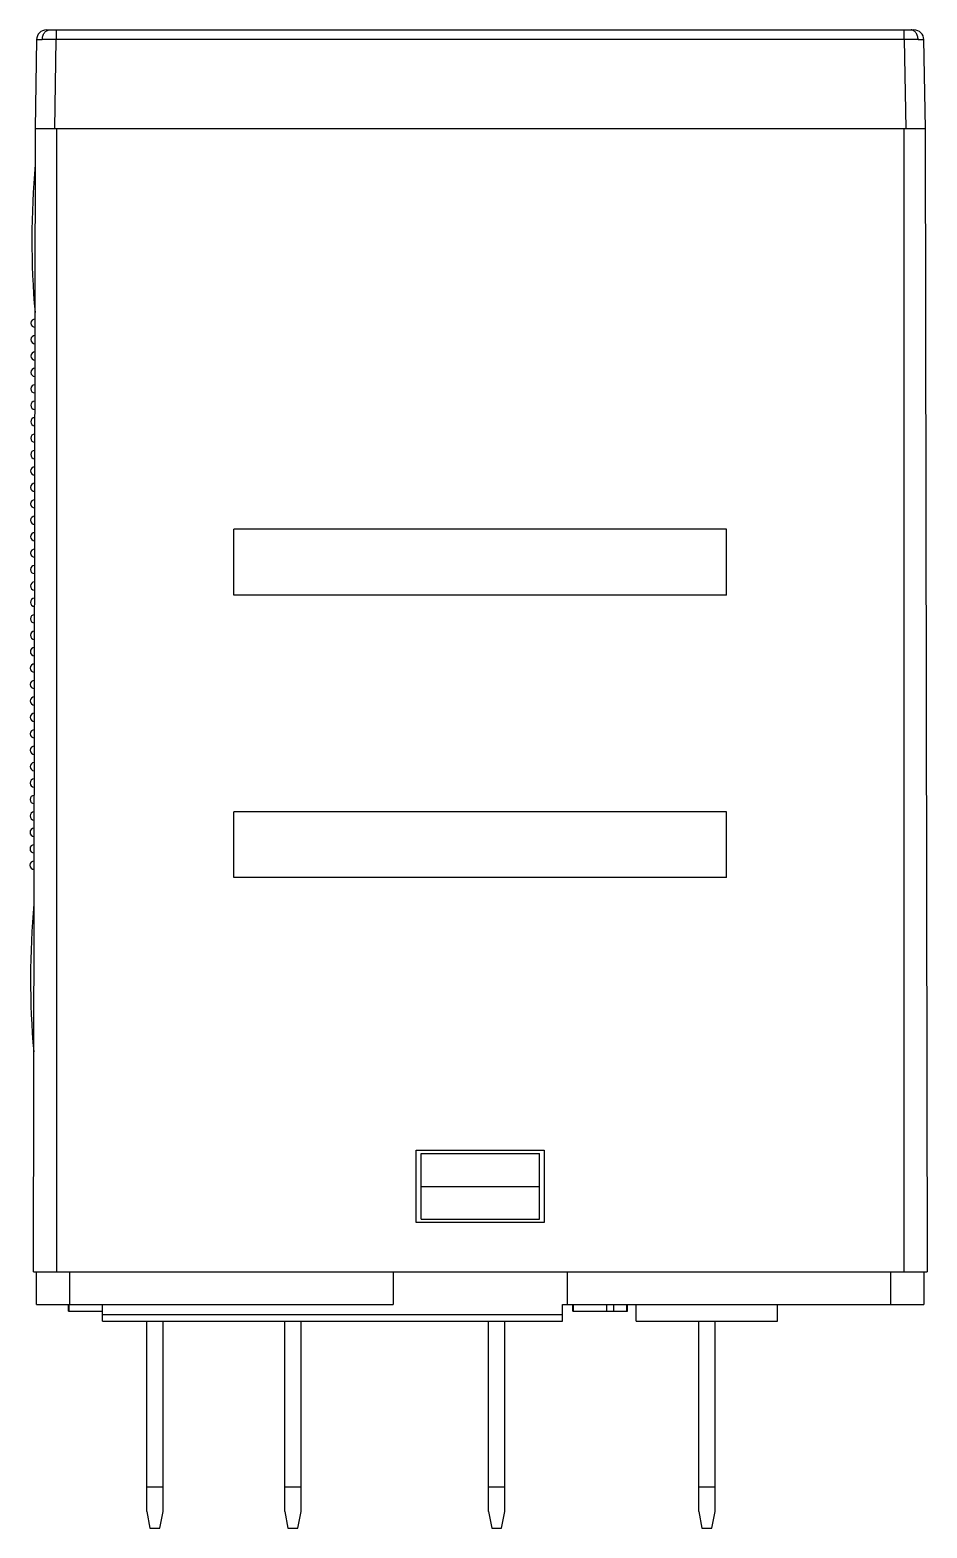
# Model space of a CAD drawing. Header units: millimetres. Extents: x 5.3 to 32.6, y 3.5 to 49.1.
import ezdxf

# ---------------------------------------------------------------- set-up
doc = ezdxf.new("R2010")
doc.units = ezdxf.units.MM
doc.header["$LTSCALE"] = 3.444553
for name, color, linetype in [('00_COMPONENTS', 7, 'CONTINUOUS'), ('00_COMPONENTS_1', 7, 'CONTINUOUS'), ('00_COMPONENTS_3', 7, 'CONTINUOUS'), ('00_COMPONENTS_4', 7, 'CONTINUOUS')]:
    doc.layers.add(name, color=color, linetype=linetype)

msp = doc.modelspace()

# ---------------------------------------------------------------- linework, layer by layer
at = {"layer": '00_COMPONENTS', "color": 7}
for p, q in [((5.392, 11.324), (5.453, 46.124)), ((6.042, 46.124), (31.942, 46.124)), ((6.092, 46.124), (6.092, 11.324)), ((31.892, 11.324), (31.892, 46.124)), ((32.531, 46.124), (32.592, 11.324)), ((11.492, 31.924), (11.492, 33.924)), ((26.492, 33.924), (11.492, 33.924)), ((26.492, 31.924), (26.492, 33.924)), ((26.492, 31.924), (11.492, 31.924)), ((11.492, 23.324), (11.492, 25.324)), ((26.492, 25.324), (11.492, 25.324)), ((26.492, 23.324), (26.492, 25.324)), ((26.492, 23.324), (11.492, 23.324)), ((17.042, 15.024), (20.942, 15.024)), ((17.042, 12.824), (17.042, 15.024)), ((20.942, 15.024), (20.942, 12.824)), ((20.942, 12.824), (17.042, 12.824)), ((5.392, 11.324), (6.217, 11.324)), ((16.342, 11.324), (21.642, 11.324)), ((31.767, 11.324), (32.592, 11.324))]:
    msp.add_line(p, q, dxfattribs=at)
for centre, radius, start, end in [((30.71, 42.729), 25.363, 174.8104, 184.9896), ((5.443, 40.199), 0.125, 89.9, 269.9), ((5.442, 39.699), 0.125, 89.9, 269.9), ((5.441, 39.199), 0.125, 89.9, 269.9), ((5.44, 38.699), 0.125, 89.9, 269.9), ((5.439, 38.199), 0.125, 89.9, 269.9), ((5.438, 37.699), 0.125, 89.9, 269.9), ((5.437, 37.199), 0.125, 89.9, 269.9), ((5.436, 36.699), 0.125, 89.9, 269.9), ((5.436, 36.199), 0.125, 89.9, 269.9), ((5.435, 35.699), 0.125, 89.9, 269.9), ((5.434, 35.199), 0.125, 89.9, 269.9), ((5.433, 34.699), 0.125, 89.9, 269.9), ((5.432, 34.199), 0.125, 89.9, 269.9), ((5.431, 33.699), 0.125, 89.9, 269.9), ((5.43, 33.199), 0.125, 89.9, 269.9), ((5.429, 32.699), 0.125, 89.9, 269.9), ((5.429, 32.199), 0.125, 89.9, 269.9), ((5.428, 31.699), 0.125, 89.9, 269.9), ((5.427, 31.199), 0.125, 89.9, 269.9), ((5.426, 30.699), 0.125, 89.9, 269.9), ((5.425, 30.199), 0.125, 89.9, 269.9), ((5.424, 29.699), 0.125, 89.9, 269.9), ((5.423, 29.199), 0.125, 89.9, 269.9), ((5.422, 28.699), 0.125, 89.9, 269.9), ((5.422, 28.199), 0.125, 89.9, 269.9), ((5.421, 27.699), 0.125, 89.9, 269.9), ((5.42, 27.199), 0.125, 89.9, 269.9), ((5.419, 26.699), 0.125, 89.9, 269.9), ((5.418, 26.199), 0.125, 89.9, 269.9), ((5.417, 25.699), 0.125, 89.9, 269.9), ((5.416, 25.199), 0.125, 89.9, 269.9), ((5.415, 24.699), 0.125, 89.9, 269.9), ((5.415, 24.199), 0.125, 89.9, 269.9), ((5.414, 23.699), 0.125, 89.9, 269.9), ((30.67, 20.229), 25.363, 174.8104, 184.9896)]:
    msp.add_arc(centre, radius, start, end, dxfattribs=at)
at = {"layer": '00_COMPONENTS_1', "color": 7}
for p, q in [((8.842, 4.024), (8.842, 9.824)), ((9.342, 4.024), (9.342, 9.824)), ((13.042, 4.024), (13.042, 9.824)), ((13.542, 4.024), (13.542, 9.824)), ((19.242, 4.024), (19.242, 9.824)), ((19.742, 4.024), (19.742, 9.824)), ((25.642, 4.024), (25.642, 9.824)), ((26.142, 4.024), (26.142, 9.824)), ((8.842, 4.774), (9.342, 4.774)), ((13.042, 4.774), (13.542, 4.774)), ((19.242, 4.774), (19.742, 4.774)), ((25.642, 4.774), (26.142, 4.774)), ((8.842, 4.024), (8.942, 3.524)), ((9.242, 3.524), (9.342, 4.024)), ((13.042, 4.024), (13.142, 3.524)), ((13.442, 3.524), (13.542, 4.024)), ((19.242, 4.024), (19.342, 3.524)), ((19.642, 3.524), (19.742, 4.024)), ((25.642, 4.024), (25.742, 3.524)), ((26.042, 3.524), (26.142, 4.024)), ((8.942, 3.524), (9.242, 3.524)), ((13.142, 3.524), (13.442, 3.524)), ((19.342, 3.524), (19.642, 3.524)), ((25.742, 3.524), (26.042, 3.524))]:
    msp.add_line(p, q, dxfattribs=at)
at = {"layer": '00_COMPONENTS_3', "color": 7}
for p, q in [((17.192, 14.924), (20.792, 14.924)), ((17.192, 12.924), (17.192, 14.924)), ((20.792, 12.924), (20.792, 14.924)), ((17.192, 13.924), (20.792, 13.924)), ((17.192, 12.924), (20.792, 12.924)), ((5.492, 10.324), (5.492, 11.324)), ((6.217, 11.324), (16.342, 11.324)), ((6.492, 11.324), (6.492, 10.324)), ((16.342, 11.324), (16.342, 10.324)), ((21.642, 11.324), (31.767, 11.324)), ((21.642, 11.324), (21.642, 10.324)), ((31.492, 10.324), (31.492, 11.324)), ((32.492, 11.324), (32.492, 10.324)), ((5.492, 10.324), (16.342, 10.324)), ((6.457, 10.124), (6.457, 10.324)), ((6.457, 10.124), (7.494, 10.124)), ((6.478, 10.124), (6.478, 10.324)), ((7.492, 9.824), (7.492, 10.324)), ((21.492, 10.324), (32.492, 10.324)), ((21.492, 9.824), (21.492, 10.324)), ((21.807, 10.124), (21.807, 10.324)), ((21.807, 10.124), (23.479, 10.124)), ((21.829, 10.124), (21.829, 10.324)), ((22.844, 10.124), (22.844, 10.324)), ((23.055, 10.124), (23.055, 10.324)), ((23.457, 10.124), (23.457, 10.324)), ((23.479, 10.124), (23.479, 10.324)), ((23.742, 9.824), (23.742, 10.324)), ((28.042, 9.824), (28.042, 10.324)), ((7.492, 10.024), (21.492, 10.024)), ((7.492, 9.824), (21.492, 9.824)), ((23.742, 9.824), (28.042, 9.824))]:
    msp.add_line(p, q, dxfattribs=at)
at = {"layer": '00_COMPONENTS_4', "color": 7}
for p, q in [((5.489, 48.829), (5.442, 46.124)), ((5.789, 49.124), (32.195, 49.124)), ((6.042, 46.124), (6.089, 48.829)), ((6.089, 49.124), (6.089, 48.829)), ((31.895, 48.829), (6.089, 48.829)), ((31.895, 48.829), (31.895, 49.124)), ((31.895, 48.829), (31.942, 46.124)), ((32.542, 46.124), (32.495, 48.829)), ((5.442, 46.124), (32.542, 46.124))]:
    msp.add_line(p, q, dxfattribs=at)
for centre, radius, start, end in [((5.789, 48.824), 0.3, 90, 179.0001), ((5.611, -3.347), 52.178, 89.4743, 89.9401), ((32.374, -3.347), 52.178, 90.0599, 90.5257), ((32.195, 48.824), 0.3, 0.9999, 90)]:
    msp.add_arc(centre, radius, start, end, dxfattribs=at)
for points, knots in [([(5.489, 48.829), (5.489, 48.829), (5.49, 48.829), (5.49, 48.829), (5.491, 48.829), (5.492, 48.829), (5.494, 48.829), (5.497, 48.83), (5.502, 48.83), (5.508, 48.83), (5.516, 48.83), (5.525, 48.83), (5.536, 48.83), (5.548, 48.831), (5.566, 48.831), (5.592, 48.831), (5.627, 48.831), (5.652, 48.831), (5.665, 48.831)], [0, 0, 0, 0, 0.001297, 0.004565, 0.009899, 0.017299, 0.026755, 0.038254, 0.067315, 0.104355, 0.149241, 0.201838, 0.262013, 0.329631, 0.404556, 0.575789, 0.774631, 1, 1, 1, 1]), ([(5.665, 48.831), (5.665, 48.849), (5.668, 48.886), (5.68, 48.94), (5.7, 48.992), (5.727, 49.038), (5.76, 49.076), (5.798, 49.104), (5.837, 49.12), (5.864, 49.124), (5.877, 49.124)], [0, 0, 0, 0, 0.135858, 0.276612, 0.417765, 0.554029, 0.681256, 0.79773, 0.90322, 1, 1, 1, 1]), ([(32.319, 48.831), (32.319, 48.849), (32.316, 48.886), (32.304, 48.94), (32.284, 48.992), (32.257, 49.038), (32.224, 49.076), (32.186, 49.104), (32.147, 49.12), (32.12, 49.124), (32.107, 49.124)], [0, 0, 0, 0, 0.135858, 0.276612, 0.417765, 0.554029, 0.681256, 0.79773, 0.90322, 1, 1, 1, 1]), ([(32.319, 48.831), (32.332, 48.831), (32.357, 48.831), (32.392, 48.831), (32.418, 48.831), (32.437, 48.831), (32.448, 48.83), (32.459, 48.83), (32.468, 48.83), (32.476, 48.83), (32.483, 48.83), (32.487, 48.83), (32.49, 48.829), (32.492, 48.829), (32.493, 48.829), (32.494, 48.829), (32.495, 48.829), (32.495, 48.829), (32.495, 48.829)], [0, 0, 0, 0, 0.225369, 0.424211, 0.595444, 0.670369, 0.737987, 0.798162, 0.850759, 0.895645, 0.932685, 0.961746, 0.973245, 0.982701, 0.990101, 0.995435, 0.998703, 1, 1, 1, 1])]:
    msp.add_open_spline(points, degree=3, knots=knots, dxfattribs=at)

doc.saveas('drawing.dxf')
